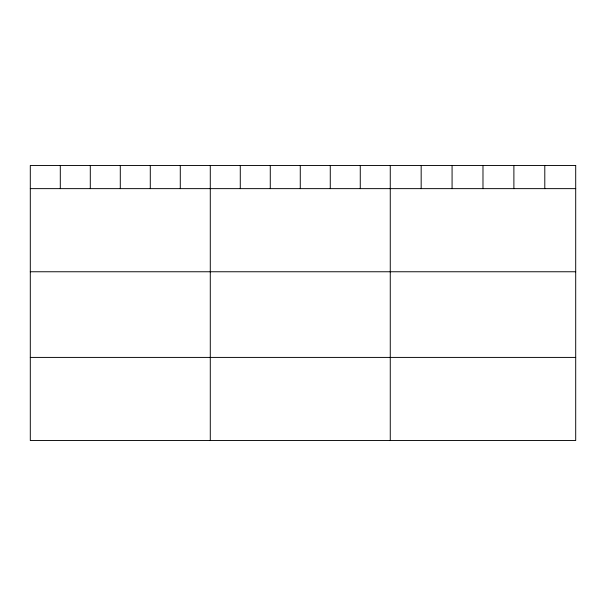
<?xml version="1.0" encoding="UTF-8"?>
<svg xmlns="http://www.w3.org/2000/svg" width="606" height="606" viewBox="0 0 606 606"><rect width="100%" height="100%" fill="white"/><g stroke="black" fill="none" stroke-linecap="round" stroke-linejoin="round"><path stroke-width="0.91" d="M30.3 188.633L575.7 188.633M30.3 271.761L575.7 271.761M30.3 357.411L575.7 357.411M544.794 165.461L544.794 188.633M513.888 165.461L513.888 188.633M482.982 165.461L482.982 188.633M452.076 165.461L452.076 188.633M421.17 165.461L421.17 188.633M390.264 165.461L390.264 440.539M360.267 165.461L360.267 188.633M330.27 165.461L330.27 188.633M300.273 165.461L300.273 188.633M270.276 165.461L270.276 188.633M240.279 165.461L240.279 188.633M210.282 165.461L210.282 440.539M180.285 165.461L180.285 188.633M150.288 165.461L150.288 188.633M120.291 165.461L120.291 188.633M90.294 165.461L90.294 188.633M60.297 165.461L60.297 188.633M575.7 165.461L30.3 165.461L30.3 440.539L575.7 440.539L575.7 165.461"/></g></svg>
